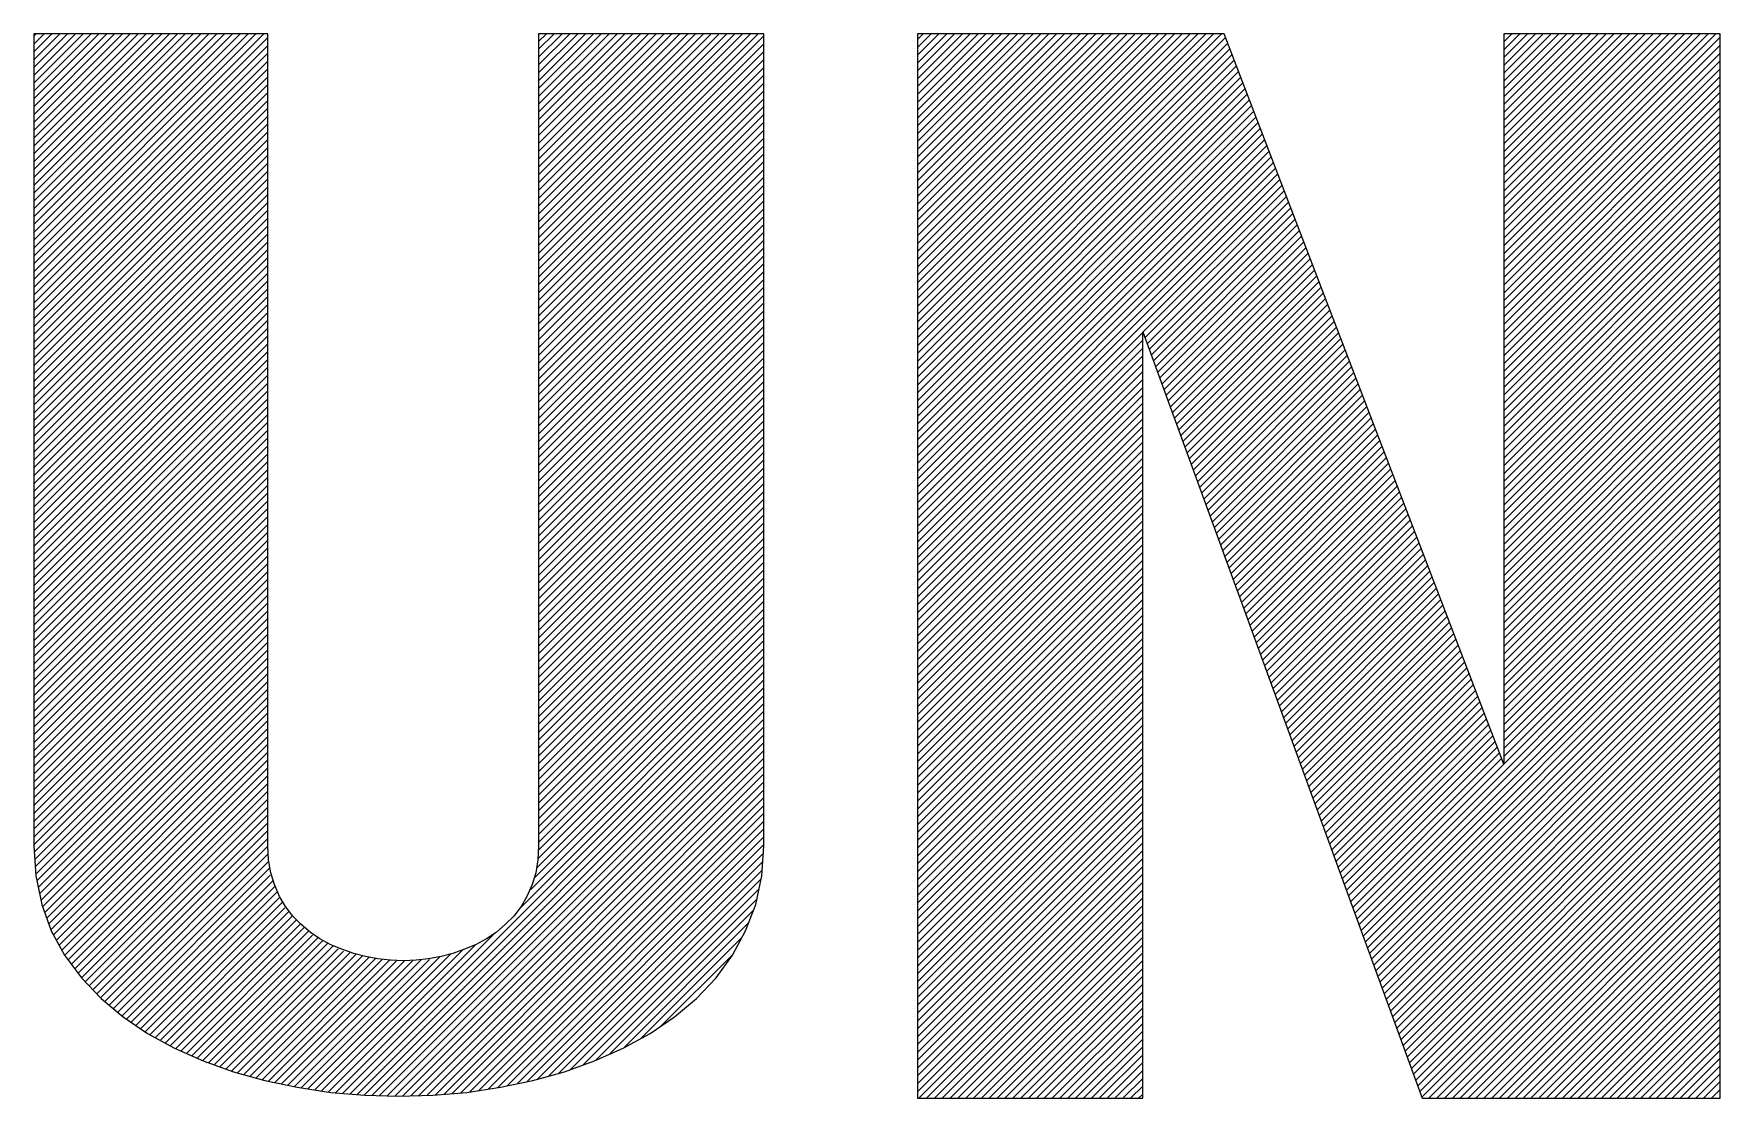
# Model space of a CAD drawing. Header units: millimetres. Extents: x 1063 to 1621, y 404 to 836.
# Drawn here: x 1490.163 to 1493.962, y 427.404 to 429.8 of the extents above; entities that cross this region are included whole.
import ezdxf

# ---------------------------------------------------------------- set-up
doc = ezdxf.new("R2010")
doc.units = ezdxf.units.MM

msp = doc.modelspace()

# ---------------------------------------------------------------- linework, layer by layer
at = {"color": 5, "lineweight": 0}
for p, q in [((1490.1634, 429.8005), (1490.1634, 427.9724)), ((1490.6906, 429.8005), (1490.1634, 429.8005)), ((1490.1634, 429.8005), (1490.1634, 429.8005)), ((1490.6906, 427.9724), (1490.6906, 429.8005)), ((1491.8079, 429.8005), (1491.3005, 429.8005)), ((1491.3005, 429.8005), (1491.3005, 427.9724)), ((1491.8079, 427.9724), (1491.8079, 429.8005)), ((1492.1534, 429.8005), (1492.1534, 427.4039)), ((1492.8442, 429.8005), (1492.1534, 429.8005)), ((1492.1534, 429.8005), (1492.1534, 429.8005)), ((1493.474, 428.1559), (1492.8442, 429.8005)), ((1493.9615, 429.8005), (1493.474, 429.8005)), ((1493.474, 429.8005), (1493.474, 428.1559)), ((1493.9615, 427.4039), (1493.9615, 429.8005)), ((1492.6608, 427.4039), (1492.6608, 429.1294)), ((1492.6608, 429.1294), (1493.2905, 427.4039)), ((1490.1634, 427.9724), (1490.1683, 427.9047)), ((1490.6923, 427.941), (1490.6906, 427.9724)), ((1490.6972, 427.9113), (1490.6923, 427.941)), ((1491.2989, 427.941), (1491.2939, 427.9113)), ((1491.3005, 427.9724), (1491.2989, 427.941)), ((1491.803, 427.9047), (1491.8079, 427.9724)), ((1490.1683, 427.9047), (1490.1816, 427.8402)), ((1490.7055, 427.8848), (1490.6972, 427.9113)), ((1491.2939, 427.9113), (1491.2856, 427.8848)), ((1491.7897, 427.8402), (1491.803, 427.9047)), ((1490.7171, 427.8584), (1490.7055, 427.8848)), ((1491.2856, 427.8848), (1491.2741, 427.8584)), ((1490.1816, 427.8402), (1490.203, 427.7807)), ((1490.7303, 427.8353), (1490.7171, 427.8584)), ((1490.7468, 427.8138), (1490.7303, 427.8353)), ((1491.2608, 427.8353), (1491.2443, 427.8138)), ((1491.2741, 427.8584), (1491.2608, 427.8353)), ((1491.7666, 427.7807), (1491.7897, 427.8402)), ((1490.765, 427.7956), (1490.7468, 427.8138)), ((1490.7865, 427.7774), (1490.765, 427.7956)), ((1491.2261, 427.7956), (1491.2046, 427.7774)), ((1491.2443, 427.8138), (1491.2261, 427.7956)), ((1490.203, 427.7807), (1490.2328, 427.7262)), ((1490.808, 427.7625), (1490.7865, 427.7774)), ((1490.8328, 427.7493), (1490.808, 427.7625)), ((1491.1832, 427.7625), (1491.1584, 427.7493)), ((1491.2046, 427.7774), (1491.1832, 427.7625)), ((1491.7369, 427.7262), (1491.7666, 427.7807)), ((1490.2328, 427.7262), (1490.2708, 427.6749)), ((1490.8576, 427.7394), (1490.8328, 427.7493)), ((1490.884, 427.7295), (1490.8576, 427.7394)), ((1490.9104, 427.7229), (1490.884, 427.7295)), ((1490.9385, 427.7179), (1490.9104, 427.7229)), ((1490.9666, 427.7146), (1490.9385, 427.7179)), ((1490.9964, 427.713), (1490.9666, 427.7146)), ((1491.0245, 427.7146), (1490.9964, 427.713)), ((1491.0526, 427.7179), (1491.0245, 427.7146)), ((1491.0807, 427.7229), (1491.0526, 427.7179)), ((1491.1071, 427.7295), (1491.0807, 427.7229)), ((1491.1336, 427.7394), (1491.1071, 427.7295)), ((1491.1584, 427.7493), (1491.1336, 427.7394)), ((1491.7005, 427.6749), (1491.7369, 427.7262)), ((1490.2708, 427.6749), (1490.3154, 427.6287)), ((1491.6559, 427.6287), (1491.7005, 427.6749)), ((1490.3154, 427.6287), (1490.365, 427.5873)), ((1491.6063, 427.5873), (1491.6559, 427.6287)), ((1490.365, 427.5873), (1490.4196, 427.5493)), ((1491.5517, 427.5493), (1491.6063, 427.5873)), ((1490.4196, 427.5493), (1490.4807, 427.5163)), ((1491.4906, 427.5163), (1491.5517, 427.5493)), ((1490.4807, 427.5163), (1490.5452, 427.4882)), ((1490.5452, 427.4882), (1490.6129, 427.4634)), ((1491.3584, 427.4634), (1491.4261, 427.4882)), ((1491.4261, 427.4882), (1491.4906, 427.5163)), ((1490.6129, 427.4634), (1490.684, 427.4435)), ((1491.2873, 427.4435), (1491.3584, 427.4634)), ((1490.684, 427.4435), (1490.7567, 427.4287)), ((1490.7567, 427.4287), (1490.8328, 427.4171)), ((1490.8328, 427.4171), (1490.9088, 427.4105)), ((1490.9088, 427.4105), (1490.9848, 427.4088)), ((1490.9848, 427.4088), (1491.0625, 427.4105)), ((1491.0625, 427.4105), (1491.1385, 427.4171)), ((1491.1385, 427.4171), (1491.2146, 427.4287)), ((1491.2146, 427.4287), (1491.2873, 427.4435)), ((1492.1534, 427.4039), (1492.6608, 427.4039)), ((1493.2905, 427.4039), (1493.9615, 427.4039))]:
    msp.add_line(p, q, dxfattribs=at)
at = {"color": 5}
for p, q in [((1490.1634, 429.795), (1490.1688, 429.8005)), ((1490.1634, 429.7773), (1490.1865, 429.8005)), ((1490.1634, 429.7597), (1490.2042, 429.8005)), ((1490.1634, 429.742), (1490.2218, 429.8005)), ((1490.1634, 429.7243), (1490.2395, 429.8005)), ((1490.1634, 429.7066), (1490.2572, 429.8005)), ((1490.1634, 429.689), (1490.2749, 429.8005)), ((1490.1634, 429.6713), (1490.2926, 429.8005)), ((1490.1634, 429.6536), (1490.3102, 429.8005)), ((1490.1634, 429.6359), (1490.3279, 429.8005)), ((1490.1634, 429.6182), (1490.3456, 429.8005)), ((1490.1634, 429.6006), (1490.3633, 429.8005)), ((1490.1634, 429.5829), (1490.3809, 429.8005)), ((1490.1634, 429.5652), (1490.3986, 429.8005)), ((1490.1634, 429.5475), (1490.4163, 429.8005)), ((1490.1634, 429.5299), (1490.434, 429.8005)), ((1490.1634, 429.5122), (1490.4517, 429.8005)), ((1490.1634, 429.4945), (1490.4693, 429.8005)), ((1490.1634, 429.4768), (1490.487, 429.8005)), ((1490.1634, 429.4591), (1490.5047, 429.8005)), ((1490.1634, 429.4415), (1490.5224, 429.8005)), ((1490.1634, 429.4238), (1490.54, 429.8005)), ((1490.1634, 429.4061), (1490.5577, 429.8005)), ((1490.1634, 429.3884), (1490.5754, 429.8005)), ((1490.1634, 429.3708), (1490.5931, 429.8005)), ((1490.1634, 429.3531), (1490.6108, 429.8005)), ((1490.1634, 429.3354), (1490.6284, 429.8005)), ((1490.1634, 429.3177), (1490.6461, 429.8005)), ((1490.1634, 429.3), (1490.6638, 429.8005)), ((1490.1634, 429.2824), (1490.6815, 429.8005)), ((1490.1634, 429.2647), (1490.6906, 429.7919)), ((1490.1634, 429.247), (1490.6906, 429.7743)), ((1491.3005, 429.7831), (1491.3179, 429.8005)), ((1491.3005, 429.7654), (1491.3355, 429.8005)), ((1491.3005, 429.7478), (1491.3532, 429.8005)), ((1491.3005, 429.7301), (1491.3709, 429.8005)), ((1491.3005, 429.7124), (1491.3886, 429.8005)), ((1491.3005, 429.6947), (1491.4062, 429.8005)), ((1491.3005, 429.677), (1491.4239, 429.8005)), ((1491.3005, 429.6594), (1491.4416, 429.8005)), ((1491.3005, 429.6417), (1491.4593, 429.8005)), ((1491.3005, 429.624), (1491.477, 429.8005)), ((1491.3005, 429.6063), (1491.4946, 429.8005)), ((1491.3005, 429.5887), (1491.5123, 429.8005)), ((1491.3005, 429.571), (1491.53, 429.8005)), ((1491.3005, 429.5533), (1491.5477, 429.8005)), ((1491.3005, 429.5356), (1491.5653, 429.8005)), ((1491.3005, 429.5179), (1491.583, 429.8005)), ((1491.3005, 429.5003), (1491.6007, 429.8005)), ((1491.3005, 429.4826), (1491.6184, 429.8005)), ((1491.3005, 429.4649), (1491.6361, 429.8005)), ((1491.3005, 429.4472), (1491.6537, 429.8005)), ((1491.3005, 429.4296), (1491.6714, 429.8005)), ((1491.3005, 429.4119), (1491.6891, 429.8005)), ((1491.3005, 429.3942), (1491.7068, 429.8005)), ((1491.3005, 429.3765), (1491.7244, 429.8005)), ((1491.3005, 429.3588), (1491.7421, 429.8005)), ((1491.3005, 429.3412), (1491.7598, 429.8005)), ((1491.3005, 429.3235), (1491.7775, 429.8005)), ((1491.3005, 429.3058), (1491.7952, 429.8005)), ((1491.3005, 429.2881), (1491.8079, 429.7956)), ((1491.3005, 429.2705), (1491.8079, 429.7779)), ((1492.1534, 429.7874), (1492.1664, 429.8005)), ((1492.1534, 429.7698), (1492.1841, 429.8005)), ((1492.1534, 429.7521), (1492.2017, 429.8005)), ((1492.1534, 429.7344), (1492.2194, 429.8005)), ((1492.1534, 429.7167), (1492.2371, 429.8005)), ((1492.1534, 429.699), (1492.2548, 429.8005)), ((1492.1534, 429.6814), (1492.2725, 429.8005)), ((1492.1534, 429.6637), (1492.2901, 429.8005)), ((1492.1534, 429.646), (1492.3078, 429.8005)), ((1492.1534, 429.6283), (1492.3255, 429.8005)), ((1492.1534, 429.6107), (1492.3432, 429.8005)), ((1492.1534, 429.593), (1492.3608, 429.8005)), ((1492.1534, 429.5753), (1492.3785, 429.8005)), ((1492.1534, 429.5576), (1492.3962, 429.8005)), ((1492.1534, 429.5399), (1492.4139, 429.8005)), ((1492.1534, 429.5223), (1492.4316, 429.8005)), ((1492.1534, 429.5046), (1492.4492, 429.8005)), ((1492.1534, 429.4869), (1492.4669, 429.8005)), ((1492.1534, 429.4692), (1492.4846, 429.8005)), ((1492.1534, 429.4516), (1492.5023, 429.8005)), ((1492.1534, 429.4339), (1492.5199, 429.8005)), ((1492.1534, 429.4162), (1492.5376, 429.8005)), ((1492.1534, 429.3985), (1492.5553, 429.8005)), ((1492.1534, 429.3809), (1492.573, 429.8005)), ((1492.1534, 429.3632), (1492.5907, 429.8005)), ((1492.1534, 429.3455), (1492.6083, 429.8005)), ((1492.1534, 429.3278), (1492.626, 429.8005)), ((1492.1534, 429.3101), (1492.6437, 429.8005)), ((1492.1534, 429.2925), (1492.6614, 429.8005)), ((1492.1534, 429.2748), (1492.679, 429.8005)), ((1492.1534, 429.2571), (1492.6967, 429.8005)), ((1492.1534, 429.2394), (1492.7144, 429.8005)), ((1492.1534, 429.2218), (1492.7321, 429.8005)), ((1492.1534, 429.2041), (1492.7498, 429.8005)), ((1492.1534, 429.1864), (1492.7674, 429.8005)), ((1492.1534, 429.1687), (1492.7851, 429.8005)), ((1492.1534, 429.151), (1492.8028, 429.8005)), ((1492.1534, 429.1334), (1492.8205, 429.8005)), ((1492.1534, 429.1157), (1492.8381, 429.8005)), ((1492.1534, 429.098), (1492.8474, 429.7921)), ((1492.1534, 429.0803), (1492.8523, 429.7793)), ((1492.1534, 429.0627), (1492.8572, 429.7665)), ((1493.474, 429.7999), (1493.4745, 429.8005)), ((1493.474, 429.7822), (1493.4922, 429.8005)), ((1493.474, 429.7645), (1493.5099, 429.8005)), ((1493.474, 429.7469), (1493.5276, 429.8005)), ((1493.474, 429.7292), (1493.5452, 429.8005)), ((1493.474, 429.7115), (1493.5629, 429.8005)), ((1493.474, 429.6938), (1493.5806, 429.8005)), ((1493.474, 429.6761), (1493.5983, 429.8005)), ((1493.474, 429.6585), (1493.616, 429.8005)), ((1493.474, 429.6408), (1493.6336, 429.8005)), ((1493.474, 429.6231), (1493.6513, 429.8005)), ((1493.474, 429.6054), (1493.669, 429.8005)), ((1493.474, 429.5878), (1493.6867, 429.8005)), ((1493.474, 429.5701), (1493.7043, 429.8005)), ((1493.474, 429.5524), (1493.722, 429.8005)), ((1493.474, 429.5347), (1493.7397, 429.8005)), ((1493.474, 429.517), (1493.7574, 429.8005)), ((1493.474, 429.4994), (1493.7751, 429.8005)), ((1493.474, 429.4817), (1493.7927, 429.8005)), ((1493.474, 429.464), (1493.8104, 429.8005)), ((1493.474, 429.4463), (1493.8281, 429.8005)), ((1493.474, 429.4287), (1493.8458, 429.8005)), ((1493.474, 429.411), (1493.8634, 429.8005)), ((1493.474, 429.3933), (1493.8811, 429.8005)), ((1493.474, 429.3756), (1493.8988, 429.8005)), ((1493.474, 429.3579), (1493.9165, 429.8005)), ((1493.474, 429.3403), (1493.9342, 429.8005)), ((1493.474, 429.3226), (1493.9518, 429.8005)), ((1493.474, 429.3049), (1493.9615, 429.7925)), ((1493.474, 429.2872), (1493.9615, 429.7748)), ((1490.1634, 429.2293), (1490.6906, 429.7566)), ((1490.1634, 429.2117), (1490.6906, 429.7389)), ((1491.3005, 429.2528), (1491.8079, 429.7602)), ((1491.3005, 429.2351), (1491.8079, 429.7425)), ((1492.1534, 429.045), (1492.8621, 429.7537)), ((1492.1534, 429.0273), (1492.867, 429.741)), ((1492.1534, 429.0096), (1492.8719, 429.7282)), ((1493.474, 429.2696), (1493.9615, 429.7571)), ((1493.474, 429.2519), (1493.9615, 429.7395)), ((1490.1634, 429.194), (1490.6906, 429.7212)), ((1490.1634, 429.1763), (1490.6906, 429.7036)), ((1491.3005, 429.2174), (1491.8079, 429.7248)), ((1491.3005, 429.1997), (1491.8079, 429.7072)), ((1491.3005, 429.1821), (1491.8079, 429.6895)), ((1492.1534, 428.9919), (1492.8768, 429.7154)), ((1492.1534, 428.9743), (1492.8817, 429.7026)), ((1492.1534, 428.9566), (1492.8866, 429.6898)), ((1493.474, 429.2342), (1493.9615, 429.7218)), ((1493.474, 429.2165), (1493.9615, 429.7041)), ((1490.1634, 429.1586), (1490.6906, 429.6859)), ((1490.1634, 429.1409), (1490.6906, 429.6682)), ((1490.1634, 429.1233), (1490.6906, 429.6505)), ((1491.3005, 429.1644), (1491.8079, 429.6718)), ((1491.3005, 429.1467), (1491.8079, 429.6541)), ((1492.1534, 428.9389), (1492.8915, 429.677)), ((1492.1534, 428.9212), (1492.8964, 429.6643)), ((1492.1534, 428.9036), (1492.9013, 429.6515)), ((1493.474, 429.1988), (1493.9615, 429.6864)), ((1493.474, 429.1812), (1493.9615, 429.6688)), ((1493.474, 429.1635), (1493.9615, 429.6511)), ((1490.1634, 429.1056), (1490.6906, 429.6328)), ((1490.1634, 429.0879), (1490.6906, 429.6152)), ((1491.3005, 429.129), (1491.8079, 429.6365)), ((1491.3005, 429.1114), (1491.8079, 429.6188)), ((1492.1534, 428.8859), (1492.9062, 429.6387)), ((1492.1534, 428.8682), (1492.9111, 429.6259)), ((1492.1534, 428.8505), (1492.916, 429.6131)), ((1493.474, 429.1458), (1493.9615, 429.6334)), ((1493.474, 429.1281), (1493.9615, 429.6157)), ((1490.1634, 429.0702), (1490.6906, 429.5975)), ((1490.1634, 429.0526), (1490.6906, 429.5798)), ((1491.3005, 429.0937), (1491.8079, 429.6011)), ((1491.3005, 429.076), (1491.8079, 429.5834)), ((1492.1534, 428.8328), (1492.9209, 429.6003)), ((1492.1534, 428.8152), (1492.9258, 429.5876)), ((1492.1534, 428.7975), (1492.9307, 429.5748)), ((1493.474, 429.1105), (1493.9615, 429.598)), ((1493.474, 429.0928), (1493.9615, 429.5804)), ((1490.1634, 429.0349), (1490.6906, 429.5621)), ((1490.1634, 429.0172), (1490.6906, 429.5445)), ((1491.3005, 429.0583), (1491.8079, 429.5657)), ((1491.3005, 429.0406), (1491.8079, 429.5481)), ((1492.1534, 428.7798), (1492.9356, 429.562)), ((1492.1534, 428.7621), (1492.9404, 429.5492)), ((1492.1534, 428.7445), (1492.9453, 429.5364)), ((1493.474, 429.0751), (1493.9615, 429.5627)), ((1493.474, 429.0574), (1493.9615, 429.545)), ((1490.1634, 428.9995), (1490.6906, 429.5268)), ((1490.1634, 428.9818), (1490.6906, 429.5091)), ((1491.3005, 429.023), (1491.8079, 429.5304)), ((1491.3005, 429.0053), (1491.8079, 429.5127)), ((1492.1534, 428.7268), (1492.9502, 429.5236)), ((1492.1534, 428.7091), (1492.9551, 429.5109)), ((1492.1534, 428.6914), (1492.96, 429.4981)), ((1493.474, 429.0398), (1493.9615, 429.5273)), ((1493.474, 429.0221), (1493.9615, 429.5097)), ((1490.1634, 428.9642), (1490.6906, 429.4914)), ((1490.1634, 428.9465), (1490.6906, 429.4737)), ((1491.3005, 428.9876), (1491.8079, 429.495)), ((1491.3005, 428.9699), (1491.8079, 429.4774)), ((1491.3005, 428.9523), (1491.8079, 429.4597)), ((1492.1534, 428.6737), (1492.9649, 429.4853)), ((1492.1534, 428.6561), (1492.9698, 429.4725)), ((1492.1534, 428.6384), (1492.9747, 429.4597)), ((1493.474, 429.0044), (1493.9615, 429.492)), ((1493.474, 428.9867), (1493.9615, 429.4743)), ((1490.1634, 428.9288), (1490.6906, 429.4561)), ((1490.1634, 428.9111), (1490.6906, 429.4384)), ((1491.3005, 428.9346), (1491.8079, 429.442)), ((1491.3005, 428.9169), (1491.8079, 429.4243)), ((1492.6611, 429.1285), (1492.9796, 429.447)), ((1492.6658, 429.1155), (1492.9845, 429.4342)), ((1492.6706, 429.1026), (1492.9894, 429.4214)), ((1493.474, 428.969), (1493.9615, 429.4566)), ((1493.474, 428.9514), (1493.9615, 429.4389)), ((1490.1634, 428.8935), (1490.6906, 429.4207)), ((1490.1634, 428.8758), (1490.6906, 429.403)), ((1490.1634, 428.8581), (1490.6906, 429.3854)), ((1491.3005, 428.8992), (1491.8079, 429.4066)), ((1491.3005, 428.8816), (1491.8079, 429.389)), ((1492.6753, 429.0896), (1492.9943, 429.4086)), ((1492.68, 429.0767), (1492.9992, 429.3958)), ((1493.474, 428.9337), (1493.9615, 429.4213)), ((1493.474, 428.916), (1493.9615, 429.4036)), ((1493.474, 428.8983), (1493.9615, 429.3859)), ((1490.1634, 428.8404), (1490.6906, 429.3677)), ((1490.1634, 428.8228), (1490.6906, 429.35)), ((1491.3005, 428.8639), (1491.8079, 429.3713)), ((1491.3005, 428.8462), (1491.8079, 429.3536)), ((1492.6848, 429.0637), (1493.0041, 429.383)), ((1492.6895, 429.0508), (1493.009, 429.3703)), ((1492.6942, 429.0378), (1493.0139, 429.3575)), ((1493.474, 428.8807), (1493.9615, 429.3682)), ((1493.474, 428.863), (1493.9615, 429.3506)), ((1490.1634, 428.8051), (1490.6906, 429.3323)), ((1490.1634, 428.7874), (1490.6906, 429.3146)), ((1491.3005, 428.8285), (1491.8079, 429.3359)), ((1491.3005, 428.8108), (1491.8079, 429.3183)), ((1492.6989, 429.0249), (1493.0188, 429.3447)), ((1492.7037, 429.0119), (1493.0237, 429.3319)), ((1492.7084, 428.999), (1493.0286, 429.3191)), ((1493.474, 428.8453), (1493.9615, 429.3329)), ((1493.474, 428.8276), (1493.9615, 429.3152)), ((1490.1634, 428.7697), (1490.6906, 429.297)), ((1490.1634, 428.752), (1490.6906, 429.2793)), ((1491.3005, 428.7932), (1491.8079, 429.3006)), ((1491.3005, 428.7755), (1491.8079, 429.2829)), ((1492.7131, 428.986), (1493.0334, 429.3063)), ((1492.7178, 428.9731), (1493.0383, 429.2936)), ((1492.7226, 428.9601), (1493.0432, 429.2808)), ((1493.474, 428.8099), (1493.9615, 429.2975)), ((1493.474, 428.7923), (1493.9615, 429.2798)), ((1490.1634, 428.7344), (1490.6906, 429.2616)), ((1490.1634, 428.7167), (1490.6906, 429.2439)), ((1491.3005, 428.7578), (1491.8079, 429.2652)), ((1491.3005, 428.7401), (1491.8079, 429.2475)), ((1492.7273, 428.9472), (1493.0481, 429.268)), ((1492.732, 428.9342), (1493.053, 429.2552)), ((1492.7367, 428.9213), (1493.0579, 429.2424)), ((1493.474, 428.7746), (1493.9615, 429.2622)), ((1493.474, 428.7569), (1493.9615, 429.2445)), ((1490.1634, 428.699), (1490.6906, 429.2263)), ((1490.1634, 428.6813), (1490.6906, 429.2086)), ((1491.3005, 428.7225), (1491.8079, 429.2299)), ((1491.3005, 428.7048), (1491.8079, 429.2122)), ((1491.3005, 428.6871), (1491.8079, 429.1945)), ((1492.7415, 428.9083), (1493.0628, 429.2296)), ((1492.7462, 428.8953), (1493.0677, 429.2169)), ((1492.7509, 428.8824), (1493.0726, 429.2041)), ((1493.474, 428.7392), (1493.9615, 429.2268)), ((1493.474, 428.7216), (1493.9615, 429.2091)), ((1490.1634, 428.6637), (1490.6906, 429.1909)), ((1490.1634, 428.646), (1490.6906, 429.1732)), ((1490.1634, 428.6283), (1490.6906, 429.1555)), ((1491.3005, 428.6694), (1491.8079, 429.1768)), ((1491.3005, 428.6517), (1491.8079, 429.1592)), ((1492.7557, 428.8694), (1493.0775, 429.1913)), ((1492.7604, 428.8565), (1493.0824, 429.1785)), ((1492.7651, 428.8435), (1493.0873, 429.1657)), ((1493.474, 428.7039), (1493.9615, 429.1915)), ((1493.474, 428.6862), (1493.9615, 429.1738)), ((1493.474, 428.6685), (1493.9615, 429.1561)), ((1490.1634, 428.6106), (1490.6906, 429.1379)), ((1490.1634, 428.5929), (1490.6906, 429.1202)), ((1491.3005, 428.6341), (1491.8079, 429.1415)), ((1491.3005, 428.6164), (1491.8079, 429.1238)), ((1492.1534, 428.6207), (1492.6608, 429.1281)), ((1492.7698, 428.8306), (1493.0922, 429.1529)), ((1492.7746, 428.8176), (1493.0971, 429.1402)), ((1492.7793, 428.8047), (1493.102, 429.1274)), ((1493.474, 428.6508), (1493.9615, 429.1384)), ((1493.474, 428.6332), (1493.9615, 429.1207)), ((1490.1634, 428.5753), (1490.6906, 429.1025)), ((1490.1634, 428.5576), (1490.6906, 429.0848)), ((1491.3005, 428.5987), (1491.8079, 429.1061)), ((1491.3005, 428.581), (1491.8079, 429.0884)), ((1492.1534, 428.603), (1492.6608, 429.1104)), ((1492.1534, 428.5854), (1492.6608, 429.0928)), ((1492.784, 428.7917), (1493.1069, 429.1146)), ((1492.7887, 428.7788), (1493.1118, 429.1018)), ((1492.7935, 428.7658), (1493.1167, 429.089)), ((1493.474, 428.6155), (1493.9615, 429.1031)), ((1493.474, 428.5978), (1493.9615, 429.0854)), ((1490.1634, 428.5399), (1490.6906, 429.0672)), ((1490.1634, 428.5222), (1490.6906, 429.0495)), ((1491.3005, 428.5634), (1491.8079, 429.0708)), ((1491.3005, 428.5457), (1491.8079, 429.0531)), ((1492.1534, 428.5677), (1492.6608, 429.0751)), ((1492.1534, 428.55), (1492.6608, 429.0574)), ((1492.7982, 428.7529), (1493.1216, 429.0762)), ((1492.8029, 428.7399), (1493.1264, 429.0635)), ((1492.8076, 428.727), (1493.1313, 429.0507)), ((1493.474, 428.5801), (1493.9615, 429.0677)), ((1493.474, 428.5625), (1493.9615, 429.05)), ((1490.1634, 428.5046), (1490.6906, 429.0318)), ((1490.1634, 428.4869), (1490.6906, 429.0141)), ((1491.3005, 428.528), (1491.8079, 429.0354)), ((1491.3005, 428.5103), (1491.8079, 429.0177)), ((1492.1534, 428.5323), (1492.6608, 429.0397)), ((1492.1534, 428.5146), (1492.6608, 429.0221)), ((1492.1534, 428.497), (1492.6608, 429.0044)), ((1492.8124, 428.714), (1493.1362, 429.0379)), ((1492.8171, 428.7011), (1493.1411, 429.0251)), ((1492.8218, 428.6881), (1493.146, 429.0123)), ((1493.474, 428.5448), (1493.9615, 429.0324)), ((1493.474, 428.5271), (1493.9615, 429.0147)), ((1490.1634, 428.4692), (1490.6906, 428.9964)), ((1490.1634, 428.4515), (1490.6906, 428.9788)), ((1491.3005, 428.4926), (1491.8079, 429.0001)), ((1491.3005, 428.475), (1491.8079, 428.9824)), ((1492.1534, 428.4793), (1492.6608, 428.9867)), ((1492.1534, 428.4616), (1492.6608, 428.969)), ((1492.8265, 428.6752), (1493.1509, 428.9996)), ((1492.8313, 428.6622), (1493.1558, 428.9868)), ((1492.836, 428.6493), (1493.1607, 428.974)), ((1493.474, 428.5094), (1493.9615, 428.997)), ((1493.474, 428.4917), (1493.9615, 428.9793)), ((1490.1634, 428.4338), (1490.6906, 428.9611)), ((1490.1634, 428.4162), (1490.6906, 428.9434)), ((1491.3005, 428.4573), (1491.8079, 428.9647)), ((1491.3005, 428.4396), (1491.8079, 428.947)), ((1491.3005, 428.4219), (1491.8079, 428.9293)), ((1492.1534, 428.4439), (1492.6608, 428.9513)), ((1492.1534, 428.4263), (1492.6608, 428.9337)), ((1492.8407, 428.6363), (1493.1656, 428.9612)), ((1492.8455, 428.6234), (1493.1705, 428.9484)), ((1492.8502, 428.6104), (1493.1754, 428.9356)), ((1493.474, 428.4741), (1493.9615, 428.9616)), ((1493.474, 428.4564), (1493.9615, 428.944)), ((1490.1634, 428.3985), (1490.6906, 428.9257)), ((1490.1634, 428.3808), (1490.6906, 428.9081)), ((1490.1634, 428.3631), (1490.6906, 428.8904)), ((1491.3005, 428.4043), (1491.8079, 428.9117)), ((1491.3005, 428.3866), (1491.8079, 428.894)), ((1492.1534, 428.4086), (1492.6608, 428.916)), ((1492.1534, 428.3909), (1492.6608, 428.8983)), ((1492.8549, 428.5975), (1493.1803, 428.9229)), ((1492.8596, 428.5845), (1493.1852, 428.9101)), ((1492.8644, 428.5716), (1493.1901, 428.8973)), ((1493.474, 428.4387), (1493.9615, 428.9263)), ((1493.474, 428.421), (1493.9615, 428.9086)), ((1493.474, 428.4034), (1493.9615, 428.8909)), ((1490.1634, 428.3455), (1490.6906, 428.8727)), ((1490.1634, 428.3278), (1490.6906, 428.855)), ((1491.3005, 428.3689), (1491.8079, 428.8763)), ((1491.3005, 428.3512), (1491.8079, 428.8586)), ((1492.1534, 428.3732), (1492.6608, 428.8806)), ((1492.1534, 428.3555), (1492.6608, 428.863)), ((1492.8691, 428.5586), (1493.195, 428.8845)), ((1492.8738, 428.5457), (1493.1999, 428.8717)), ((1492.8785, 428.5327), (1493.2048, 428.8589)), ((1493.474, 428.3857), (1493.9615, 428.8733)), ((1493.474, 428.368), (1493.9615, 428.8556)), ((1490.1634, 428.3101), (1490.6906, 428.8373)), ((1490.1634, 428.2924), (1490.6906, 428.8197)), ((1491.3005, 428.3335), (1491.8079, 428.841)), ((1491.3005, 428.3159), (1491.8079, 428.8233)), ((1492.1534, 428.3379), (1492.6608, 428.8453)), ((1492.1534, 428.3202), (1492.6608, 428.8276)), ((1492.8833, 428.5198), (1493.2097, 428.8462)), ((1492.888, 428.5068), (1493.2146, 428.8334)), ((1492.8927, 428.4939), (1493.2194, 428.8206)), ((1493.474, 428.3503), (1493.9615, 428.8379)), ((1493.474, 428.3326), (1493.9615, 428.8202)), ((1490.1634, 428.2747), (1490.6906, 428.802)), ((1490.1634, 428.2571), (1490.6906, 428.7843)), ((1491.3005, 428.2982), (1491.8079, 428.8056)), ((1491.3005, 428.2805), (1491.8079, 428.7879)), ((1492.1534, 428.3025), (1492.6608, 428.8099)), ((1492.1534, 428.2848), (1492.6608, 428.7922)), ((1492.8974, 428.4809), (1493.2243, 428.8078)), ((1492.9022, 428.468), (1493.2292, 428.795)), ((1492.9069, 428.455), (1493.2341, 428.7822)), ((1493.474, 428.315), (1493.9615, 428.8025)), ((1493.474, 428.2973), (1493.9615, 428.7849)), ((1490.1634, 428.2394), (1490.6906, 428.7666)), ((1490.1634, 428.2217), (1490.6906, 428.749)), ((1491.3005, 428.2628), (1491.8079, 428.7702)), ((1491.3005, 428.2452), (1491.8079, 428.7526)), ((1492.1534, 428.2672), (1492.6608, 428.7746)), ((1492.1534, 428.2495), (1492.6608, 428.7569)), ((1492.1534, 428.2318), (1492.6608, 428.7392)), ((1492.9116, 428.4421), (1493.239, 428.7695)), ((1492.9164, 428.4291), (1493.2439, 428.7567)), ((1492.9211, 428.4162), (1493.2488, 428.7439)), ((1493.474, 428.2796), (1493.9615, 428.7672)), ((1493.474, 428.2619), (1493.9615, 428.7495)), ((1490.1634, 428.204), (1490.6906, 428.7313)), ((1490.1634, 428.1864), (1490.6906, 428.7136)), ((1491.3005, 428.2275), (1491.8079, 428.7349)), ((1491.3005, 428.2098), (1491.8079, 428.7172)), ((1492.1534, 428.2141), (1492.6608, 428.7215)), ((1492.1534, 428.1964), (1492.6608, 428.7039)), ((1492.9258, 428.4032), (1493.2537, 428.7311)), ((1492.9305, 428.3903), (1493.2586, 428.7183)), ((1492.9353, 428.3773), (1493.2635, 428.7055)), ((1493.474, 428.2443), (1493.9615, 428.7318)), ((1493.474, 428.2266), (1493.9615, 428.7142)), ((1490.1634, 428.1687), (1490.6906, 428.6959)), ((1490.1634, 428.151), (1490.6906, 428.6782)), ((1491.3005, 428.1921), (1491.8079, 428.6995)), ((1491.3005, 428.1744), (1491.8079, 428.6819)), ((1491.3005, 428.1568), (1491.8079, 428.6642)), ((1492.1534, 428.1788), (1492.6608, 428.6862)), ((1492.1534, 428.1611), (1492.6608, 428.6685)), ((1492.94, 428.3643), (1493.2684, 428.6928)), ((1492.9447, 428.3514), (1493.2733, 428.68)), ((1492.9494, 428.3384), (1493.2782, 428.6672)), ((1493.474, 428.2089), (1493.9615, 428.6965)), ((1493.474, 428.1912), (1493.9615, 428.6788)), ((1490.1634, 428.1333), (1490.6906, 428.6606)), ((1490.1634, 428.1156), (1490.6906, 428.6429)), ((1490.1634, 428.098), (1490.6906, 428.6252)), ((1491.3005, 428.1391), (1491.8079, 428.6465)), ((1491.3005, 428.1214), (1491.8079, 428.6288)), ((1492.1534, 428.1434), (1492.6608, 428.6508)), ((1492.1534, 428.1257), (1492.6608, 428.6332)), ((1492.9542, 428.3255), (1493.2831, 428.6544)), ((1492.9589, 428.3125), (1493.288, 428.6416)), ((1492.9636, 428.2996), (1493.2929, 428.6288)), ((1493.1385, 427.8204), (1493.9615, 428.6434)), ((1493.1432, 427.8074), (1493.9615, 428.6258)), ((1493.474, 428.1735), (1493.9615, 428.6611)), ((1490.1634, 428.0803), (1490.6906, 428.6075)), ((1490.1634, 428.0626), (1490.6906, 428.5899)), ((1491.3005, 428.1037), (1491.8079, 428.6111)), ((1491.3005, 428.0861), (1491.8079, 428.5935)), ((1492.1534, 428.1081), (1492.6608, 428.6155)), ((1492.1534, 428.0904), (1492.6608, 428.5978)), ((1492.9683, 428.2866), (1493.2978, 428.6161)), ((1492.9731, 428.2737), (1493.3027, 428.6033)), ((1492.9778, 428.2607), (1493.3076, 428.5905)), ((1493.1479, 427.7945), (1493.9615, 428.6081)), ((1493.1527, 427.7815), (1493.9615, 428.5904)), ((1490.1634, 428.0449), (1490.6906, 428.5722)), ((1490.1634, 428.0273), (1490.6906, 428.5545)), ((1491.3005, 428.0684), (1491.8079, 428.5758)), ((1491.3005, 428.0507), (1491.8079, 428.5581)), ((1492.1534, 428.0727), (1492.6608, 428.5801)), ((1492.1534, 428.055), (1492.6608, 428.5624)), ((1492.9825, 428.2478), (1493.3124, 428.5777)), ((1492.9872, 428.2348), (1493.3173, 428.5649)), ((1492.992, 428.2219), (1493.3222, 428.5521)), ((1493.1574, 427.7686), (1493.9615, 428.5727)), ((1493.1621, 427.7556), (1493.9615, 428.5551)), ((1490.1634, 428.0096), (1490.6906, 428.5368)), ((1490.1634, 427.9919), (1490.6906, 428.5191)), ((1491.3005, 428.033), (1491.8079, 428.5404)), ((1491.3005, 428.0153), (1491.8079, 428.5228)), ((1492.1534, 428.0373), (1492.6608, 428.5448)), ((1492.1534, 428.0197), (1492.6608, 428.5271)), ((1492.9967, 428.2089), (1493.3271, 428.5394)), ((1493.0014, 428.196), (1493.332, 428.5266)), ((1493.0062, 428.183), (1493.3369, 428.5138)), ((1493.1669, 427.7427), (1493.9615, 428.5374)), ((1493.1716, 427.7297), (1493.9615, 428.5197)), ((1490.1634, 427.9742), (1490.6906, 428.5015)), ((1490.1645, 427.9576), (1490.6906, 428.4838)), ((1491.3005, 427.9977), (1491.8079, 428.5051)), ((1491.3005, 427.98), (1491.8079, 428.4874)), ((1492.1534, 428.002), (1492.6608, 428.5094)), ((1492.1534, 427.9843), (1492.6608, 428.4917)), ((1492.1534, 427.9666), (1492.6608, 428.4741)), ((1493.0109, 428.1701), (1493.3418, 428.501)), ((1493.0156, 428.1571), (1493.3467, 428.4882)), ((1493.0203, 428.1442), (1493.3516, 428.4755)), ((1493.1763, 427.7168), (1493.9615, 428.502)), ((1493.181, 427.7038), (1493.9615, 428.4843)), ((1490.1657, 427.9412), (1490.6906, 428.4661)), ((1490.1669, 427.9247), (1490.6906, 428.4484)), ((1491.2957, 427.9222), (1491.8079, 428.4344)), ((1491.2992, 427.9434), (1491.8079, 428.452)), ((1491.3005, 427.9623), (1491.8079, 428.4697)), ((1492.1534, 427.949), (1492.6608, 428.4564)), ((1492.1534, 427.9313), (1492.6608, 428.4387)), ((1493.0251, 428.1312), (1493.3565, 428.4627)), ((1493.0298, 428.1183), (1493.3614, 428.4499)), ((1493.0345, 428.1053), (1493.3663, 428.4371)), ((1493.1858, 427.6909), (1493.9615, 428.4667)), ((1493.1905, 427.6779), (1493.9615, 428.449)), ((1490.1681, 427.9082), (1490.6906, 428.4308)), ((1490.1707, 427.8932), (1490.6906, 428.4131)), ((1491.2831, 427.8742), (1491.8079, 428.399)), ((1491.2922, 427.9009), (1491.8079, 428.4167)), ((1492.1534, 427.9136), (1492.6608, 428.421)), ((1492.1534, 427.8959), (1492.6608, 428.4033)), ((1493.0392, 428.0924), (1493.3712, 428.4243)), ((1493.044, 428.0794), (1493.3761, 428.4115)), ((1493.0487, 428.0665), (1493.381, 428.3988)), ((1493.1952, 427.665), (1493.9615, 428.4313)), ((1493.1999, 427.652), (1493.9615, 428.4136)), ((1493.2047, 427.6391), (1493.9615, 428.396)), ((1490.1737, 427.8785), (1490.6906, 428.3954)), ((1490.1767, 427.8638), (1490.6906, 428.3777)), ((1490.1797, 427.8492), (1490.6906, 428.36)), ((1490.8591, 427.4148), (1491.8079, 428.3637)), ((1491.2595, 427.8329), (1491.8079, 428.3813)), ((1492.1534, 427.8782), (1492.6608, 428.3857)), ((1492.1534, 427.8606), (1492.6608, 428.368)), ((1493.0534, 428.0535), (1493.3859, 428.386)), ((1493.0581, 428.0406), (1493.3908, 428.3732)), ((1493.0629, 428.0276), (1493.3957, 428.3604)), ((1493.2094, 427.6261), (1493.9615, 428.3783)), ((1493.2141, 427.6132), (1493.9615, 428.3606)), ((1490.1834, 427.8351), (1490.6906, 428.3424)), ((1490.1881, 427.8222), (1490.6906, 428.3247)), ((1490.8753, 427.4134), (1491.8079, 428.346)), ((1490.8916, 427.412), (1491.8079, 428.3283)), ((1492.1534, 427.8429), (1492.6608, 428.3503)), ((1492.1534, 427.8252), (1492.6608, 428.3326)), ((1493.0676, 428.0147), (1493.4006, 428.3476)), ((1493.0723, 428.0017), (1493.4054, 428.3348)), ((1493.0771, 427.9888), (1493.4103, 428.3221)), ((1493.2188, 427.6002), (1493.9615, 428.3429)), ((1493.2236, 427.5873), (1493.9615, 428.3252)), ((1490.1928, 427.8092), (1490.6906, 428.307)), ((1490.1975, 427.7962), (1490.6906, 428.2893)), ((1490.9079, 427.4106), (1491.8079, 428.3106)), ((1490.9251, 427.4101), (1491.8079, 428.2929)), ((1492.1534, 427.8075), (1492.6608, 428.315)), ((1492.1534, 427.7899), (1492.6608, 428.2973)), ((1493.0818, 427.9758), (1493.4152, 428.3093)), ((1493.0865, 427.9629), (1493.4201, 428.2965)), ((1493.0912, 427.9499), (1493.425, 428.2837)), ((1493.2283, 427.5743), (1493.9615, 428.3076)), ((1493.233, 427.5614), (1493.9615, 428.2899)), ((1490.2021, 427.7832), (1490.6906, 428.2717)), ((1490.2081, 427.7715), (1490.6906, 428.254)), ((1490.9424, 427.4098), (1491.8079, 428.2753)), ((1490.9597, 427.4094), (1491.8079, 428.2576)), ((1492.1534, 427.7722), (1492.6608, 428.2796)), ((1492.1534, 427.7545), (1492.6608, 428.2619)), ((1492.1534, 427.7368), (1492.6608, 428.2442)), ((1493.096, 427.937), (1493.4299, 428.2709)), ((1493.1007, 427.924), (1493.4348, 428.2581)), ((1493.1054, 427.9111), (1493.4397, 428.2454)), ((1493.2378, 427.5484), (1493.9615, 428.2722)), ((1493.2425, 427.5355), (1493.9615, 428.2545)), ((1490.2143, 427.76), (1490.6906, 428.2363)), ((1490.2206, 427.7486), (1490.6906, 428.2186)), ((1490.977, 427.409), (1491.8079, 428.2399)), ((1490.9947, 427.409), (1491.8079, 428.2222)), ((1492.1534, 427.7191), (1492.6608, 428.2266)), ((1492.1534, 427.7015), (1492.6608, 428.2089)), ((1493.1101, 427.8981), (1493.4446, 428.2326)), ((1493.1149, 427.8852), (1493.4495, 428.2198)), ((1493.1196, 427.8722), (1493.4544, 428.207)), ((1493.2472, 427.5225), (1493.9615, 428.2369)), ((1493.2519, 427.5096), (1493.9615, 428.2192)), ((1490.2268, 427.7371), (1490.6906, 428.201)), ((1490.2331, 427.7258), (1490.6906, 428.1833)), ((1491.0128, 427.4094), (1491.8079, 428.2046)), ((1491.0309, 427.4098), (1491.8079, 428.1869)), ((1491.0489, 427.4102), (1491.8079, 428.1692)), ((1492.1534, 427.6838), (1492.6608, 428.1912)), ((1492.1534, 427.6661), (1492.6608, 428.1735)), ((1493.1243, 427.8593), (1493.4593, 428.1942)), ((1493.129, 427.8463), (1493.4642, 428.1814)), ((1493.1338, 427.8333), (1493.4691, 428.1687)), ((1493.2567, 427.4966), (1493.9615, 428.2015)), ((1493.2614, 427.4837), (1493.9615, 428.1838)), ((1490.2406, 427.7156), (1490.6906, 428.1656)), ((1490.2482, 427.7055), (1490.6906, 428.1479)), ((1490.2557, 427.6953), (1490.6906, 428.1302)), ((1491.0673, 427.4109), (1491.8079, 428.1515)), ((1491.0867, 427.4126), (1491.8079, 428.1339)), ((1492.1534, 427.6484), (1492.6608, 428.1559)), ((1492.1534, 427.6308), (1492.6608, 428.1382)), ((1493.2661, 427.4707), (1493.9615, 428.1662)), ((1493.2708, 427.4578), (1493.9615, 428.1485)), ((1493.2756, 427.4448), (1493.9615, 428.1308)), ((1490.2632, 427.6852), (1490.6906, 428.1126)), ((1490.2707, 427.675), (1490.6906, 428.0949)), ((1491.106, 427.4143), (1491.8079, 428.1162)), ((1491.1254, 427.416), (1491.8079, 428.0985)), ((1492.1534, 427.6131), (1492.6608, 428.1205)), ((1492.1534, 427.5954), (1492.6608, 428.1028)), ((1493.2803, 427.4319), (1493.9615, 428.1131)), ((1493.285, 427.4189), (1493.9615, 428.0954)), ((1490.2794, 427.666), (1490.6906, 428.0772)), ((1490.2881, 427.657), (1490.6906, 428.0595)), ((1491.1452, 427.4181), (1491.8079, 428.0808)), ((1491.1661, 427.4213), (1491.8079, 428.0631)), ((1492.1534, 427.5777), (1492.6608, 428.0851)), ((1492.1534, 427.5601), (1492.6608, 428.0675)), ((1493.2897, 427.406), (1493.9615, 428.0778)), ((1493.3053, 427.4039), (1493.9615, 428.0601)), ((1490.2968, 427.648), (1490.6906, 428.0419)), ((1490.3055, 427.639), (1490.6906, 428.0242)), ((1491.1869, 427.4245), (1491.8079, 428.0455)), ((1491.2078, 427.4276), (1491.8079, 428.0278)), ((1492.1534, 427.5424), (1492.6608, 428.0498)), ((1492.1534, 427.5247), (1492.6608, 428.0321)), ((1493.323, 427.4039), (1493.9615, 428.0424)), ((1493.3407, 427.4039), (1493.9615, 428.0247)), ((1490.3141, 427.63), (1490.6906, 428.0065)), ((1490.3236, 427.6218), (1490.6906, 427.9888)), ((1491.2296, 427.4317), (1491.8079, 428.0101)), ((1491.2518, 427.4363), (1491.8079, 427.9924)), ((1492.1534, 427.507), (1492.6608, 428.0144)), ((1492.1534, 427.4893), (1492.6608, 427.9968)), ((1492.1534, 427.4717), (1492.6608, 427.9791)), ((1493.3584, 427.4039), (1493.9615, 428.0071)), ((1493.376, 427.4039), (1493.9615, 427.9894)), ((1490.3333, 427.6138), (1490.6907, 427.9712)), ((1490.3429, 427.6058), (1490.6916, 427.9544)), ((1491.274, 427.4408), (1491.8079, 427.9748)), ((1491.2971, 427.4463), (1491.8067, 427.9559)), ((1492.1534, 427.454), (1492.6608, 427.9614)), ((1492.1534, 427.4363), (1492.6608, 427.9437)), ((1493.3937, 427.4039), (1493.9615, 427.9717)), ((1493.4114, 427.4039), (1493.9615, 427.954)), ((1490.3526, 427.5977), (1490.6925, 427.9376)), ((1490.3622, 427.5897), (1490.6933, 427.9208)), ((1490.3724, 427.5822), (1490.6962, 427.906)), ((1491.3217, 427.4531), (1491.8053, 427.9368)), ((1491.3462, 427.46), (1491.8039, 427.9177)), ((1492.1534, 427.4186), (1492.6608, 427.926)), ((1492.1563, 427.4039), (1492.6608, 427.9084)), ((1493.4291, 427.4039), (1493.9615, 427.9363)), ((1493.4468, 427.4039), (1493.9615, 427.9187)), ((1490.3828, 427.5749), (1490.7016, 427.8937)), ((1490.3932, 427.5677), (1490.707, 427.8814)), ((1490.4036, 427.5604), (1490.7124, 427.8691)), ((1491.3724, 427.4685), (1491.8015, 427.8976)), ((1491.4003, 427.4787), (1491.797, 427.8754)), ((1492.174, 427.4039), (1492.6608, 427.8907)), ((1492.1916, 427.4039), (1492.6608, 427.873)), ((1493.4644, 427.4039), (1493.9615, 427.901)), ((1493.4821, 427.4039), (1493.9615, 427.8833)), ((1493.4998, 427.4039), (1493.9615, 427.8656)), ((1490.4141, 427.5532), (1490.7177, 427.8568)), ((1490.425, 427.5464), (1490.7231, 427.8445)), ((1490.4365, 427.5402), (1490.7285, 427.8323)), ((1491.4284, 427.4892), (1491.7924, 427.8532)), ((1491.4597, 427.5028), (1491.785, 427.8281)), ((1492.2093, 427.4039), (1492.6608, 427.8553)), ((1492.227, 427.4039), (1492.6608, 427.8377)), ((1493.5175, 427.4039), (1493.9615, 427.848)), ((1493.5351, 427.4039), (1493.9615, 427.8303)), ((1490.4479, 427.534), (1490.7373, 427.8233)), ((1490.4594, 427.5278), (1490.7461, 427.8145)), ((1490.4709, 427.5216), (1490.7549, 427.8057)), ((1490.4825, 427.5155), (1490.7638, 427.7968)), ((1491.4912, 427.5166), (1491.7738, 427.7992)), ((1492.2447, 427.4039), (1492.6608, 427.82)), ((1492.2624, 427.4039), (1492.6608, 427.8023)), ((1493.5528, 427.4039), (1493.9615, 427.8126)), ((1493.5705, 427.4039), (1493.9615, 427.7949)), ((1490.4948, 427.5101), (1490.7726, 427.788)), ((1490.5071, 427.5048), (1490.7815, 427.7791)), ((1490.5194, 427.4994), (1490.7914, 427.7714)), ((1490.5317, 427.494), (1490.8029, 427.7652)), ((1490.544, 427.4887), (1490.8144, 427.7591)), ((1490.5569, 427.4839), (1490.826, 427.7529)), ((1490.8428, 427.4162), (1491.2004, 427.7739)), ((1491.5297, 427.5374), (1491.7589, 427.7667)), ((1492.28, 427.4039), (1492.6608, 427.7846)), ((1492.2977, 427.4039), (1492.6608, 427.7669)), ((1493.5882, 427.4039), (1493.9615, 427.7772)), ((1493.6059, 427.4039), (1493.9615, 427.7596)), ((1490.5699, 427.4791), (1490.8375, 427.7468)), ((1490.5828, 427.4744), (1490.849, 427.7406)), ((1490.5957, 427.4697), (1490.8612, 427.7352)), ((1490.6087, 427.4649), (1490.8754, 427.7316)), ((1490.6222, 427.4608), (1490.8895, 427.7281)), ((1490.636, 427.4569), (1490.9037, 427.7246)), ((1490.6499, 427.4531), (1490.9178, 427.721)), ((1490.6637, 427.4492), (1490.933, 427.7186)), ((1490.6775, 427.4454), (1490.9488, 427.7167)), ((1490.6918, 427.442), (1490.9647, 427.7148)), ((1490.7064, 427.439), (1490.9805, 427.713)), ((1490.7211, 427.436), (1490.9982, 427.7131)), ((1490.7358, 427.433), (1491.017, 427.7142)), ((1490.7505, 427.43), (1491.0358, 427.7153)), ((1490.7655, 427.4273), (1491.0546, 427.7164)), ((1490.7809, 427.425), (1491.0781, 427.7222)), ((1490.7962, 427.4227), (1491.1017, 427.7281)), ((1490.8116, 427.4203), (1491.1287, 427.7374)), ((1490.8269, 427.418), (1491.1581, 427.7492)), ((1491.5766, 427.5667), (1491.7377, 427.7278)), ((1492.3154, 427.4039), (1492.6608, 427.7493)), ((1492.3331, 427.4039), (1492.6608, 427.7316)), ((1492.3507, 427.4039), (1492.6608, 427.7139)), ((1493.6235, 427.4039), (1493.9615, 427.7419)), ((1493.6412, 427.4039), (1493.9615, 427.7242)), ((1492.3684, 427.4039), (1492.6608, 427.6962)), ((1492.3861, 427.4039), (1492.6608, 427.6786)), ((1493.6589, 427.4039), (1493.9615, 427.7065)), ((1493.6766, 427.4039), (1493.9615, 427.6889)), ((1492.4038, 427.4039), (1492.6608, 427.6609)), ((1492.4215, 427.4039), (1492.6608, 427.6432)), ((1493.6942, 427.4039), (1493.9615, 427.6712)), ((1493.7119, 427.4039), (1493.9615, 427.6535)), ((1492.4391, 427.4039), (1492.6608, 427.6255)), ((1492.4568, 427.4039), (1492.6608, 427.6078)), ((1493.7296, 427.4039), (1493.9615, 427.6358)), ((1493.7473, 427.4039), (1493.9615, 427.6181)), ((1493.765, 427.4039), (1493.9615, 427.6005)), ((1492.4745, 427.4039), (1492.6608, 427.5902)), ((1492.4922, 427.4039), (1492.6608, 427.5725)), ((1493.7826, 427.4039), (1493.9615, 427.5828)), ((1493.8003, 427.4039), (1493.9615, 427.5651)), ((1492.5098, 427.4039), (1492.6608, 427.5548)), ((1492.5275, 427.4039), (1492.6608, 427.5371)), ((1493.818, 427.4039), (1493.9615, 427.5474)), ((1493.8357, 427.4039), (1493.9615, 427.5298)), ((1492.5452, 427.4039), (1492.6608, 427.5195)), ((1492.5629, 427.4039), (1492.6608, 427.5018)), ((1493.8533, 427.4039), (1493.9615, 427.5121)), ((1493.871, 427.4039), (1493.9615, 427.4944)), ((1492.5806, 427.4039), (1492.6608, 427.4841)), ((1492.5982, 427.4039), (1492.6608, 427.4664)), ((1492.6159, 427.4039), (1492.6608, 427.4487)), ((1493.8887, 427.4039), (1493.9615, 427.4767)), ((1493.9064, 427.4039), (1493.9615, 427.459)), ((1492.6336, 427.4039), (1492.6608, 427.4311)), ((1492.6513, 427.4039), (1492.6608, 427.4134)), ((1493.9241, 427.4039), (1493.9615, 427.4414)), ((1493.9417, 427.4039), (1493.9615, 427.4237)), ((1493.9594, 427.4039), (1493.9615, 427.406))]:
    msp.add_line(p, q, dxfattribs=at)

doc.saveas('drawing.dxf')
